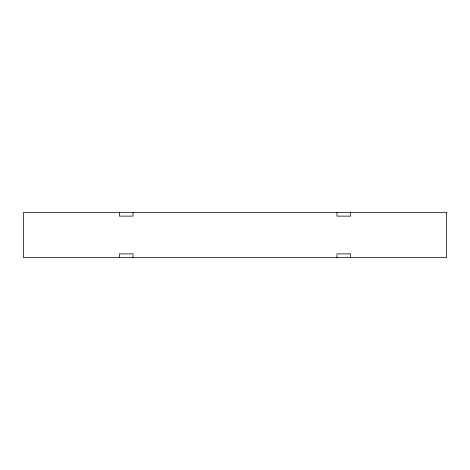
<?xml version="1.0" encoding="UTF-8"?>
<svg xmlns="http://www.w3.org/2000/svg" width="470" height="470" viewBox="0 0 470 470"><rect width="100%" height="100%" fill="white"/><g stroke="black" fill="none" stroke-linecap="round" stroke-linejoin="round"><path stroke-width="0.7" d="M350.626 212.34L350.626 216.118L336.972 216.118L336.972 212.34M350.626 257.66L350.626 253.882L336.972 253.882L336.972 257.66M133.028 212.34L133.028 216.118L119.374 216.118L119.374 212.34M133.028 257.66L133.028 253.882L119.374 253.882L119.374 257.66M446.5 212.34L23.5 212.34L23.5 257.66L446.5 257.66L446.5 212.34"/></g></svg>
